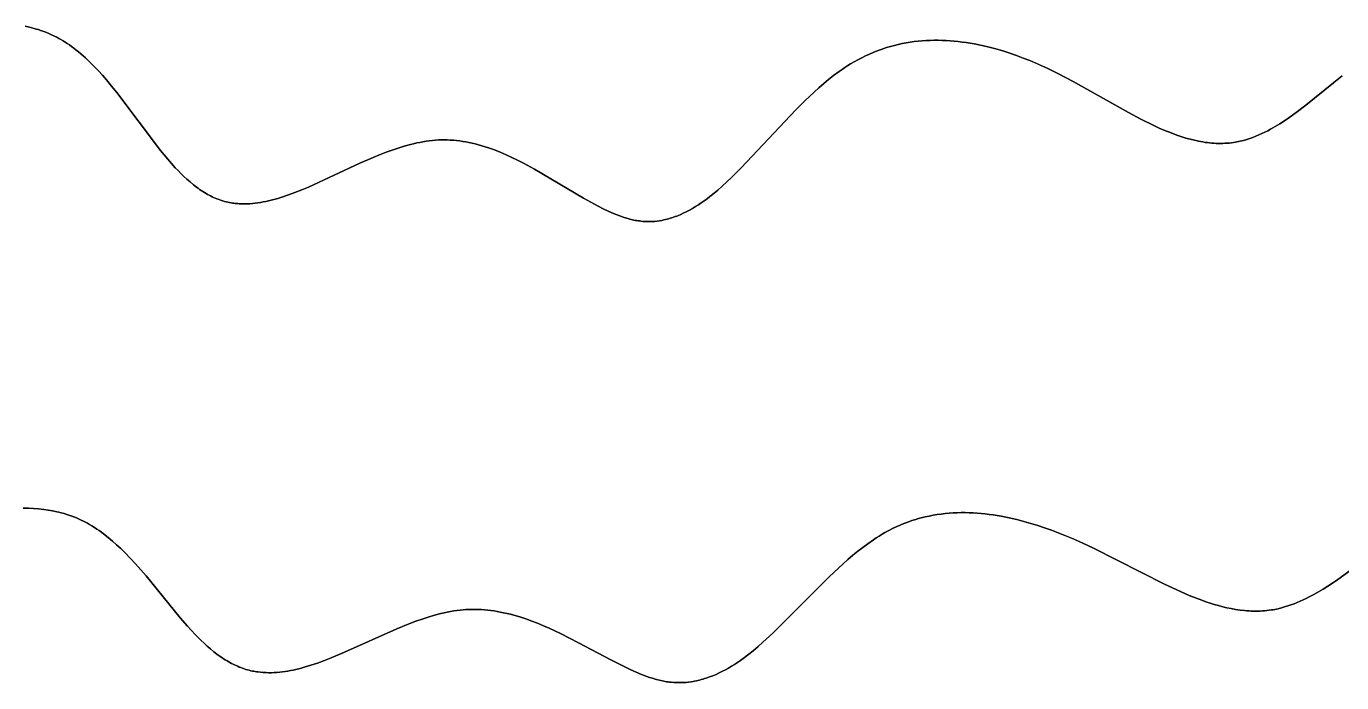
# Model space of a CAD drawing. Header units: feet. Extents: x 0 to 1.5, y 93.18 to 96.08.
# Drawn here: x 0.75 to 0.9375, y 93.4406 to 93.5342 of the extents above; entities that cross this region are included whole.
import ezdxf

# ---------------------------------------------------------------- set-up
doc = ezdxf.new("R2010")
doc.units = ezdxf.units.FT
doc.header["$MEASUREMENT"] = 0
doc.layers.add('Default', color=7, linetype='Continuous', true_color=0x000000)

msp = doc.modelspace()

# ---------------------------------------------------------------- linework, layer by layer
at = {"layer": 'Default'}
for points in [[(0.74984, 93.5342), (0.75047, 93.53406), (0.75079, 93.53398), (0.75111, 93.5339), (0.75142, 93.53381), (0.75173, 93.53372), (0.75204, 93.53362), (0.75235, 93.53351), (0.75277, 93.53335), (0.75319, 93.53318), (0.7536, 93.533), (0.75401, 93.5328), (0.75433, 93.53264), (0.75464, 93.53247), (0.75494, 93.5323), (0.75525, 93.53212), (0.75555, 93.53193), (0.75584, 93.53174), (0.75614, 93.53154), (0.75642, 93.53133), (0.75677, 93.53108), (0.75711, 93.53082), (0.75745, 93.53054), (0.75778, 93.53027), (0.75843, 93.52969), (0.75906, 93.5291), (0.75968, 93.52849), (0.76028, 93.52786), (0.76086, 93.52722), (0.76142, 93.52657), (0.76216, 93.52568), (0.7629, 93.52477), (0.76915, 93.5165), (0.77018, 93.51525), (0.7707, 93.51464), (0.77124, 93.51405), (0.77163, 93.51363), (0.77204, 93.51321), (0.77245, 93.51281), (0.77288, 93.51241), (0.77334, 93.51201), (0.77381, 93.51162), (0.77425, 93.51128), (0.77448, 93.51111), (0.7747, 93.51095), (0.77494, 93.5108), (0.77517, 93.51065), (0.7754, 93.5105), (0.77564, 93.51036), (0.77585, 93.51024), (0.77606, 93.51013), (0.77627, 93.51002), (0.77649, 93.50991), (0.7767, 93.50981), (0.77692, 93.50972), (0.77714, 93.50963), (0.77736, 93.50954), (0.77758, 93.50946), (0.7778, 93.50938), (0.77803, 93.50931), (0.77826, 93.50925), (0.77849, 93.50918), (0.77872, 93.50913), (0.77895, 93.50908), (0.77919, 93.50904), (0.77938, 93.50901), (0.77957, 93.50898), (0.77976, 93.50895), (0.77995, 93.50893), (0.78014, 93.50892), (0.78033, 93.5089), (0.78072, 93.50889), (0.7811, 93.50889), (0.78149, 93.50889), (0.78187, 93.50891), (0.78225, 93.50894), (0.78264, 93.50899), (0.78302, 93.50904), (0.7834, 93.5091), (0.78378, 93.50916), (0.78416, 93.50924), (0.78453, 93.50932), (0.78527, 93.50951), (0.78585, 93.50967), (0.78643, 93.50985), (0.78736, 93.51016), (0.7883, 93.51051), (0.78926, 93.51089), (0.79021, 93.51129), (0.79756, 93.51467), (0.79943, 93.51549), (0.80036, 93.51587), (0.80129, 93.51624), (0.80214, 93.51655), (0.803, 93.51684), (0.80387, 93.51711), (0.80475, 93.51736), (0.8052, 93.51747), (0.80565, 93.51757), (0.80609, 93.51766), (0.80654, 93.51775), (0.80699, 93.51782), (0.80744, 93.51788), (0.80789, 93.51793), (0.80834, 93.51797), (0.80875, 93.518), (0.80916, 93.51801), (0.80957, 93.51801), (0.80999, 93.51801), (0.81043, 93.51799), (0.81088, 93.51796), (0.81133, 93.51791), (0.81178, 93.51786), (0.81222, 93.5178), (0.81266, 93.51772), (0.8131, 93.51764), (0.81354, 93.51754), (0.81398, 93.51744), (0.81446, 93.51731), (0.81493, 93.51718), (0.8154, 93.51703), (0.81587, 93.51688), (0.81672, 93.51657), (0.81756, 93.51624), (0.8184, 93.51588), (0.81922, 93.5155), (0.82004, 93.5151), (0.82085, 93.51469), (0.82244, 93.51382), (0.82943, 93.5097), (0.83047, 93.50912), (0.8315, 93.50857), (0.83223, 93.5082), (0.83296, 93.50785), (0.83371, 93.50752), (0.83409, 93.50737), (0.83446, 93.50722), (0.83484, 93.50708), (0.83523, 93.50695), (0.83562, 93.50683), (0.83601, 93.50673), (0.83641, 93.50663), (0.83681, 93.50654), (0.83701, 93.50651), (0.83721, 93.50648), (0.83741, 93.50645), (0.83761, 93.50642), (0.83787, 93.5064), (0.83804, 93.50638), (0.83821, 93.50637), (0.83838, 93.50637), (0.83855, 93.50636), (0.8389, 93.50637), (0.83924, 93.50638), (0.83958, 93.5064), (0.83992, 93.50644), (0.84026, 93.50649), (0.8406, 93.50654), (0.84088, 93.5066), (0.84111, 93.50665), (0.84134, 93.50671), (0.84156, 93.50677), (0.84179, 93.50684), (0.84203, 93.50691), (0.84226, 93.50699), (0.84249, 93.50707), (0.84272, 93.50716), (0.84295, 93.50725), (0.84318, 93.50735), (0.84363, 93.50755), (0.84408, 93.50777), (0.84452, 93.508), (0.84495, 93.50825), (0.84538, 93.5085), (0.8458, 93.50877), (0.84622, 93.50905), (0.84663, 93.50933), (0.84703, 93.50963), (0.84743, 93.50993), (0.84781, 93.51023), (0.84857, 93.51086), (0.84917, 93.51139), (0.84985, 93.51201), (0.85054, 93.51266), (0.8519, 93.51402), (0.85968, 93.5223), (0.86096, 93.52357), (0.86229, 93.52483), (0.86298, 93.52544), (0.86367, 93.52604), (0.86437, 93.52662), (0.86508, 93.52717), (0.86587, 93.52776), (0.86628, 93.52805), (0.86668, 93.52832), (0.86709, 93.52859), (0.8675, 93.52884), (0.86802, 93.52915), (0.86855, 93.52944), (0.86908, 93.52972), (0.86962, 93.52999), (0.87017, 93.53024), (0.87072, 93.53048), (0.87128, 93.5307), (0.87185, 93.53091), (0.87224, 93.53104), (0.87263, 93.53116), (0.87318, 93.53133), (0.87374, 93.53148), (0.8743, 93.53161), (0.87486, 93.53173), (0.87543, 93.53184), (0.876, 93.53193), (0.87657, 93.53201), (0.87714, 93.53208), (0.87771, 93.53213), (0.87829, 93.53217), (0.87886, 93.53219), (0.87943, 93.5322), (0.88, 93.5322), (0.88057, 93.53219), (0.88114, 93.53217), (0.88171, 93.53213), (0.88228, 93.53209), (0.88285, 93.53203), (0.88342, 93.53196), (0.88398, 93.53188), (0.88455, 93.53179), (0.88511, 93.53169), (0.88623, 93.53147), (0.88723, 93.53123), (0.88822, 93.53097), (0.8892, 93.53069), (0.89018, 93.53037), (0.89115, 93.53004), (0.89211, 93.52968), (0.89306, 93.52931), (0.89406, 93.52888), (0.89561, 93.52818), (0.89713, 93.52743), (0.89923, 93.52633), (0.90712, 93.5219), (0.90885, 93.52098), (0.91061, 93.52011), (0.9115, 93.5197), (0.91238, 93.51932), (0.91296, 93.51909), (0.91354, 93.51886), (0.91412, 93.51865), (0.91471, 93.51845), (0.9153, 93.51827), (0.9159, 93.5181), (0.91651, 93.51795), (0.91711, 93.51782), (0.91773, 93.51771), (0.91804, 93.51766), (0.91835, 93.51762), (0.91866, 93.51758), (0.91898, 93.51755), (0.91929, 93.51753), (0.9196, 93.51751), (0.91991, 93.5175), (0.92023, 93.5175), (0.92054, 93.5175), (0.92085, 93.51752), (0.92116, 93.51754), (0.92148, 93.51756), (0.92179, 93.5176), (0.9221, 93.51764), (0.92234, 93.51768), (0.92257, 93.51772), (0.92281, 93.51777), (0.92304, 93.51782), (0.92327, 93.51788), (0.9235, 93.51794), (0.92396, 93.51807), (0.9244, 93.51821), (0.92484, 93.51837), (0.92527, 93.51853), (0.9257, 93.51871), (0.92613, 93.51891), (0.92655, 93.51911), (0.92696, 93.51932), (0.92737, 93.51954), (0.92803, 93.51991), (0.92868, 93.52031), (0.92933, 93.52072), (0.92996, 93.52115), (0.93121, 93.52205), (0.93241, 93.52297), (0.93634, 93.52615), (0.9364, 93.5262), (0.93756, 93.52713)], [(0.93756, 93.52713), (0.9364, 93.5262), (0.93634, 93.52615), (0.93241, 93.52297), (0.93121, 93.52205), (0.92996, 93.52115), (0.92933, 93.52072), (0.92868, 93.52031), (0.92803, 93.51991), (0.92737, 93.51954), (0.92696, 93.51932), (0.92655, 93.51911), (0.92613, 93.51891), (0.9257, 93.51871), (0.92527, 93.51853), (0.92484, 93.51837), (0.9244, 93.51821), (0.92396, 93.51807), (0.9235, 93.51794), (0.92327, 93.51788), (0.92304, 93.51782), (0.92281, 93.51777), (0.92257, 93.51772), (0.92234, 93.51768), (0.9221, 93.51764), (0.92179, 93.5176), (0.92148, 93.51756), (0.92116, 93.51754), (0.92085, 93.51752), (0.92054, 93.5175), (0.92023, 93.5175), (0.91991, 93.5175), (0.9196, 93.51751), (0.91929, 93.51753), (0.91898, 93.51755), (0.91866, 93.51758), (0.91835, 93.51762), (0.91804, 93.51766), (0.91773, 93.51771), (0.91711, 93.51782), (0.91651, 93.51795), (0.9159, 93.5181), (0.9153, 93.51827), (0.91471, 93.51845), (0.91412, 93.51865), (0.91354, 93.51886), (0.91296, 93.51909), (0.91238, 93.51932), (0.9115, 93.5197), (0.91061, 93.52011), (0.90885, 93.52098), (0.90712, 93.5219), (0.89923, 93.52633), (0.89713, 93.52743), (0.89561, 93.52818), (0.894, 93.52891), (0.89306, 93.52931), (0.89211, 93.52968), (0.89115, 93.53004), (0.89018, 93.53037), (0.8892, 93.53069), (0.88822, 93.53097), (0.88723, 93.53123), (0.88623, 93.53147), (0.88511, 93.53169), (0.88455, 93.53179), (0.88398, 93.53188), (0.88342, 93.53196), (0.88285, 93.53203), (0.88228, 93.53209), (0.88171, 93.53213), (0.88114, 93.53217), (0.88057, 93.53219), (0.88, 93.5322), (0.87943, 93.5322), (0.87886, 93.53219), (0.87829, 93.53217), (0.87771, 93.53213), (0.87714, 93.53208), (0.87657, 93.53201), (0.876, 93.53193), (0.87543, 93.53184), (0.87486, 93.53173), (0.8743, 93.53161), (0.87374, 93.53148), (0.87318, 93.53133), (0.87263, 93.53116), (0.87224, 93.53104), (0.87185, 93.53091), (0.87128, 93.5307), (0.87072, 93.53048), (0.87017, 93.53024), (0.86962, 93.52999), (0.86908, 93.52972), (0.86855, 93.52944), (0.86802, 93.52915), (0.8675, 93.52884), (0.86709, 93.52859), (0.86668, 93.52832), (0.86628, 93.52805), (0.86587, 93.52776), (0.86508, 93.52717), (0.86437, 93.52662), (0.86367, 93.52604), (0.86298, 93.52544), (0.86229, 93.52483), (0.86096, 93.52357), (0.85968, 93.5223), (0.8519, 93.51402), (0.85054, 93.51266), (0.84985, 93.51201), (0.84917, 93.51139), (0.84857, 93.51086), (0.84781, 93.51023), (0.84743, 93.50993), (0.84703, 93.50963), (0.84663, 93.50933), (0.84622, 93.50905), (0.8458, 93.50877), (0.84538, 93.5085), (0.84495, 93.50825), (0.84452, 93.508), (0.84408, 93.50777), (0.84363, 93.50755), (0.84318, 93.50735), (0.84295, 93.50725), (0.84272, 93.50716), (0.84249, 93.50707), (0.84226, 93.50699), (0.84203, 93.50691), (0.84179, 93.50684), (0.84156, 93.50677), (0.84134, 93.50671), (0.84111, 93.50665), (0.84088, 93.5066), (0.8406, 93.50654), (0.84026, 93.50649), (0.83992, 93.50644), (0.83958, 93.5064), (0.83924, 93.50638), (0.8389, 93.50637), (0.83855, 93.50636), (0.83838, 93.50637), (0.83821, 93.50637), (0.83804, 93.50638), (0.83787, 93.5064), (0.83761, 93.50642), (0.83741, 93.50645), (0.83721, 93.50648), (0.83701, 93.50651), (0.83681, 93.50654), (0.83641, 93.50663), (0.83601, 93.50673), (0.83562, 93.50683), (0.83523, 93.50695), (0.83484, 93.50708), (0.83446, 93.50722), (0.83409, 93.50737), (0.83371, 93.50752), (0.83296, 93.50785), (0.83223, 93.5082), (0.8315, 93.50857), (0.83047, 93.50912), (0.82943, 93.5097), (0.82244, 93.51382), (0.82085, 93.51469), (0.82004, 93.5151), (0.81922, 93.5155), (0.8184, 93.51588), (0.81756, 93.51624), (0.81672, 93.51657), (0.81587, 93.51688), (0.8154, 93.51703), (0.81493, 93.51718), (0.81446, 93.51731), (0.81398, 93.51744), (0.81354, 93.51754), (0.8131, 93.51764), (0.81266, 93.51772), (0.81222, 93.5178), (0.81178, 93.51786), (0.81133, 93.51791), (0.81088, 93.51796), (0.81043, 93.51799), (0.80999, 93.51801), (0.80957, 93.51801), (0.80916, 93.51801), (0.80875, 93.518), (0.80834, 93.51797), (0.80789, 93.51793), (0.80744, 93.51788), (0.80699, 93.51782), (0.80654, 93.51775), (0.80609, 93.51766), (0.80565, 93.51757), (0.8052, 93.51747), (0.80475, 93.51736), (0.80387, 93.51711), (0.803, 93.51684), (0.80214, 93.51655), (0.80129, 93.51624), (0.80036, 93.51587), (0.79943, 93.51549), (0.79756, 93.51467), (0.79021, 93.51129), (0.78926, 93.51089), (0.7883, 93.51051), (0.78736, 93.51016), (0.78643, 93.50985), (0.78585, 93.50967), (0.78527, 93.50951), (0.78453, 93.50932), (0.78416, 93.50924), (0.78378, 93.50916), (0.7834, 93.5091), (0.78302, 93.50904), (0.78264, 93.50899), (0.78225, 93.50894), (0.78187, 93.50891), (0.78149, 93.50889), (0.7811, 93.50889), (0.78072, 93.50889), (0.78033, 93.5089), (0.78014, 93.50892), (0.77995, 93.50893), (0.77976, 93.50895), (0.77957, 93.50898), (0.77938, 93.50901), (0.77919, 93.50904), (0.77895, 93.50908), (0.77872, 93.50913), (0.77849, 93.50918), (0.77826, 93.50925), (0.77803, 93.50931), (0.7778, 93.50938), (0.77758, 93.50946), (0.77736, 93.50954), (0.77714, 93.50963), (0.77692, 93.50972), (0.7767, 93.50981), (0.77649, 93.50991), (0.77627, 93.51002), (0.77606, 93.51013), (0.77585, 93.51024), (0.77564, 93.51036), (0.7754, 93.5105), (0.77517, 93.51065), (0.77494, 93.5108), (0.7747, 93.51095), (0.77448, 93.51111), (0.77425, 93.51128), (0.77381, 93.51162), (0.77334, 93.51201), (0.77288, 93.51241), (0.77245, 93.51281), (0.77204, 93.51321), (0.77163, 93.51363), (0.77124, 93.51405), (0.7707, 93.51464), (0.77018, 93.51525), (0.76915, 93.5165), (0.7629, 93.52477), (0.76216, 93.52568), (0.76142, 93.52657), (0.76086, 93.52722), (0.76028, 93.52786), (0.75968, 93.52849), (0.75906, 93.5291), (0.75843, 93.52969), (0.75778, 93.53027), (0.75745, 93.53054), (0.75711, 93.53082), (0.75677, 93.53108), (0.75642, 93.53133), (0.75614, 93.53154), (0.75584, 93.53174), (0.75555, 93.53193), (0.75525, 93.53212), (0.75494, 93.5323), (0.75464, 93.53247), (0.75433, 93.53264), (0.75401, 93.5328), (0.7536, 93.533), (0.75319, 93.53318), (0.75277, 93.53335), (0.75235, 93.53351), (0.75204, 93.53362), (0.75173, 93.53372), (0.75142, 93.53381), (0.75111, 93.5339), (0.75079, 93.53398), (0.75047, 93.53406), (0.74984, 93.5342)], [(0.74955, 93.46554), (0.75029, 93.46551), (0.75103, 93.46547), (0.75176, 93.46541), (0.75248, 93.46533), (0.75311, 93.46524), (0.75373, 93.46514), (0.75435, 93.46502), (0.75466, 93.46495), (0.75496, 93.46487), (0.75538, 93.46476), (0.7558, 93.46463), (0.7562, 93.46449), (0.75661, 93.46434), (0.75692, 93.46422), (0.75723, 93.46409), (0.75754, 93.46396), (0.75784, 93.46382), (0.75814, 93.46367), (0.75843, 93.46352), (0.75873, 93.46336), (0.75902, 93.46319), (0.75936, 93.46299), (0.7597, 93.46277), (0.76004, 93.46255), (0.76037, 93.46232), (0.7607, 93.46209), (0.76102, 93.46185), (0.76166, 93.46135), (0.76228, 93.46083), (0.76288, 93.4603), (0.76347, 93.45975), (0.76404, 93.45919), (0.76481, 93.4584), (0.76557, 93.45757), (0.76707, 93.45586), (0.77195, 93.44991), (0.773, 93.44869), (0.77354, 93.4481), (0.77408, 93.44752), (0.77449, 93.44709), (0.77491, 93.44668), (0.77533, 93.44627), (0.77577, 93.44587), (0.77624, 93.44546), (0.77673, 93.44506), (0.77718, 93.44471), (0.77764, 93.44438), (0.77788, 93.44422), (0.77812, 93.44406), (0.77836, 93.44391), (0.77861, 93.44376), (0.77903, 93.44351), (0.77925, 93.4434), (0.77947, 93.44329), (0.77969, 93.44318), (0.77991, 93.44308), (0.78013, 93.44298), (0.78036, 93.44288), (0.78059, 93.44279), (0.78082, 93.44271), (0.78105, 93.44263), (0.78128, 93.44255), (0.78151, 93.44248), (0.78175, 93.44242), (0.78199, 93.44236), (0.78223, 93.44231), (0.78242, 93.44227), (0.78262, 93.44223), (0.78281, 93.4422), (0.783, 93.44217), (0.78339, 93.44213), (0.78378, 93.4421), (0.78417, 93.44208), (0.78456, 93.44207), (0.78495, 93.44207), (0.78534, 93.44209), (0.78573, 93.44211), (0.78612, 93.44215), (0.78651, 93.44219), (0.7869, 93.44224), (0.78729, 93.44231), (0.78767, 93.44238), (0.78805, 93.44245), (0.78843, 93.44254), (0.78902, 93.44268), (0.7896, 93.44284), (0.79008, 93.44298), (0.79056, 93.44313), (0.79152, 93.44345), (0.79249, 93.44381), (0.79346, 93.44419), (0.79537, 93.445), (0.80281, 93.44832), (0.80469, 93.44909), (0.80554, 93.44941), (0.80642, 93.44972), (0.8073, 93.45), (0.8082, 93.45027), (0.8091, 93.4505), (0.80956, 93.45061), (0.81001, 93.45071), (0.81047, 93.45079), (0.81092, 93.45087), (0.81138, 93.45094), (0.81183, 93.45099), (0.81225, 93.45103), (0.81267, 93.45106), (0.81308, 93.45108), (0.8135, 93.45109), (0.81396, 93.45109), (0.81441, 93.45108), (0.81487, 93.45106), (0.81532, 93.45103), (0.81577, 93.45099), (0.81622, 93.45094), (0.81667, 93.45087), (0.81711, 93.4508), (0.81756, 93.45072), (0.81804, 93.45062), (0.81852, 93.45052), (0.819, 93.4504), (0.81948, 93.45027), (0.82034, 93.45002), (0.82119, 93.44974), (0.82204, 93.44943), (0.82288, 93.44911), (0.82371, 93.44876), (0.82453, 93.4484), (0.82616, 93.44764), (0.8287, 93.44634), (0.8333, 93.4439), (0.83541, 93.44284), (0.83616, 93.44249), (0.83692, 93.44215), (0.83769, 93.44183), (0.83846, 93.44154), (0.83885, 93.4414), (0.83924, 93.44128), (0.83964, 93.44116), (0.84004, 93.44105), (0.84045, 93.44095), (0.84086, 93.44086), (0.84127, 93.44079), (0.84147, 93.44076), (0.84168, 93.44073), (0.84194, 93.4407), (0.84229, 93.44067), (0.84264, 93.44065), (0.84299, 93.44065), (0.84334, 93.44065), (0.84369, 93.44066), (0.84405, 93.44069), (0.8444, 93.44073), (0.84475, 93.44077), (0.84504, 93.44082), (0.84527, 93.44086), (0.84551, 93.44091), (0.84574, 93.44096), (0.84598, 93.44102), (0.84622, 93.44108), (0.84646, 93.44115), (0.84669, 93.44122), (0.84693, 93.4413), (0.8474, 93.44146), (0.84787, 93.44164), (0.84832, 93.44183), (0.84878, 93.44204), (0.84922, 93.44227), (0.84967, 93.4425), (0.8501, 93.44274), (0.85053, 93.443), (0.85095, 93.44326), (0.85137, 93.44354), (0.85178, 93.44382), (0.85218, 93.44411), (0.85297, 93.4447), (0.8536, 93.4452), (0.8543, 93.4458), (0.85501, 93.44642), (0.85642, 93.44772), (0.86443, 93.45575), (0.86575, 93.45699), (0.86711, 93.45821), (0.8678, 93.4588), (0.86851, 93.45937), (0.86922, 93.45993), (0.86995, 93.46046), (0.87075, 93.46102), (0.87116, 93.46129), (0.87158, 93.46155), (0.87199, 93.4618), (0.8724, 93.46204), (0.87293, 93.46233), (0.87346, 93.4626), (0.874, 93.46286), (0.87455, 93.4631), (0.8751, 93.46333), (0.87566, 93.46354), (0.87623, 93.46374), (0.8768, 93.46392), (0.87719, 93.46403), (0.87758, 93.46414), (0.87814, 93.46428), (0.8787, 93.4644), (0.87926, 93.46451), (0.87983, 93.4646), (0.8804, 93.46468), (0.88097, 93.46475), (0.88154, 93.4648), (0.88211, 93.46484), (0.88269, 93.46487), (0.88326, 93.46488), (0.88383, 93.46488), (0.88441, 93.46487), (0.88498, 93.46484), (0.88555, 93.46481), (0.88612, 93.46476), (0.8867, 93.4647), (0.88727, 93.46463), (0.88783, 93.46456), (0.88897, 93.46437), (0.89009, 93.46415), (0.89121, 93.46389), (0.8922, 93.46363), (0.89319, 93.46335), (0.89417, 93.46305), (0.89515, 93.46273), (0.89612, 93.46238), (0.89708, 93.46202), (0.89904, 93.46123), (0.9006, 93.46054), (0.90213, 93.45983), (0.91222, 93.4547), (0.91398, 93.45387), (0.91576, 93.45309), (0.91666, 93.45273), (0.91756, 93.45239), (0.91814, 93.45218), (0.91874, 93.45199), (0.91933, 93.4518), (0.91994, 93.45163), (0.92054, 93.45147), (0.92115, 93.45133), (0.92176, 93.4512), (0.92237, 93.45109), (0.92301, 93.451), (0.92365, 93.45092), (0.92397, 93.45089), (0.92429, 93.45087), (0.92461, 93.45086), (0.92492, 93.45085), (0.92524, 93.45084), (0.92556, 93.45085), (0.92588, 93.45086), (0.9262, 93.45087), (0.92652, 93.4509), (0.92684, 93.45093), (0.92716, 93.45096), (0.92748, 93.45101), (0.92772, 93.45105), (0.92796, 93.45109), (0.92843, 93.45119), (0.92891, 93.45131), (0.92937, 93.45144), (0.92983, 93.45158), (0.93027, 93.45173), (0.93072, 93.45189), (0.93116, 93.45207), (0.93159, 93.45225), (0.93202, 93.45245), (0.93245, 93.45265), (0.93287, 93.45286), (0.93354, 93.45322), (0.9342, 93.45359), (0.93486, 93.45398), (0.93551, 93.45439), (0.93678, 93.45523), (0.94324, 93.45991)], [(0.94324, 93.45991), (0.93678, 93.45523), (0.93551, 93.45439), (0.93486, 93.45398), (0.9342, 93.45359), (0.93354, 93.45322), (0.93287, 93.45286), (0.93245, 93.45265), (0.93202, 93.45245), (0.93159, 93.45225), (0.93116, 93.45207), (0.93072, 93.45189), (0.93027, 93.45173), (0.92983, 93.45158), (0.92937, 93.45144), (0.92891, 93.45131), (0.92843, 93.45119), (0.92796, 93.45109), (0.92772, 93.45105), (0.92748, 93.45101), (0.92716, 93.45096), (0.92684, 93.45093), (0.92652, 93.4509), (0.9262, 93.45087), (0.92588, 93.45086), (0.92556, 93.45085), (0.92524, 93.45084), (0.92492, 93.45085), (0.92461, 93.45086), (0.92429, 93.45087), (0.92397, 93.45089), (0.92365, 93.45092), (0.92301, 93.451), (0.92237, 93.45109), (0.92176, 93.4512), (0.92115, 93.45133), (0.92054, 93.45147), (0.91994, 93.45163), (0.91933, 93.4518), (0.91874, 93.45199), (0.91814, 93.45218), (0.91756, 93.45239), (0.91666, 93.45273), (0.91576, 93.45309), (0.91398, 93.45387), (0.91222, 93.4547), (0.90213, 93.45983), (0.9006, 93.46054), (0.89898, 93.46125), (0.89708, 93.46202), (0.89612, 93.46238), (0.89515, 93.46273), (0.89417, 93.46305), (0.89319, 93.46335), (0.8922, 93.46363), (0.89121, 93.46389), (0.89009, 93.46415), (0.88897, 93.46437), (0.88783, 93.46456), (0.88727, 93.46463), (0.8867, 93.4647), (0.88612, 93.46476), (0.88555, 93.46481), (0.88498, 93.46484), (0.88441, 93.46487), (0.88383, 93.46488), (0.88326, 93.46488), (0.88269, 93.46487), (0.88211, 93.46484), (0.88154, 93.4648), (0.88097, 93.46475), (0.8804, 93.46468), (0.87983, 93.4646), (0.87926, 93.46451), (0.8787, 93.4644), (0.87814, 93.46428), (0.87758, 93.46414), (0.87719, 93.46403), (0.8768, 93.46392), (0.87623, 93.46374), (0.87566, 93.46354), (0.8751, 93.46333), (0.87455, 93.4631), (0.874, 93.46286), (0.87346, 93.4626), (0.87293, 93.46233), (0.8724, 93.46204), (0.87199, 93.4618), (0.87158, 93.46155), (0.87116, 93.46129), (0.87075, 93.46102), (0.86995, 93.46046), (0.86922, 93.45993), (0.86851, 93.45937), (0.8678, 93.4588), (0.86711, 93.45821), (0.86575, 93.45699), (0.86443, 93.45575), (0.85642, 93.44772), (0.85501, 93.44642), (0.8543, 93.4458), (0.8536, 93.4452), (0.85297, 93.4447), (0.85218, 93.44411), (0.85178, 93.44382), (0.85137, 93.44354), (0.85095, 93.44326), (0.85053, 93.443), (0.8501, 93.44274), (0.84967, 93.4425), (0.84922, 93.44227), (0.84878, 93.44204), (0.84832, 93.44183), (0.84787, 93.44164), (0.8474, 93.44146), (0.84693, 93.4413), (0.84669, 93.44122), (0.84646, 93.44115), (0.84622, 93.44108), (0.84598, 93.44102), (0.84574, 93.44096), (0.84551, 93.44091), (0.84527, 93.44086), (0.84504, 93.44082), (0.84475, 93.44077), (0.8444, 93.44073), (0.84405, 93.44069), (0.84369, 93.44066), (0.84334, 93.44065), (0.84299, 93.44065), (0.84264, 93.44065), (0.84229, 93.44067), (0.84194, 93.4407), (0.84168, 93.44073), (0.84147, 93.44076), (0.84127, 93.44079), (0.84086, 93.44086), (0.84045, 93.44095), (0.84004, 93.44105), (0.83964, 93.44116), (0.83924, 93.44128), (0.83885, 93.4414), (0.83846, 93.44154), (0.83769, 93.44183), (0.83692, 93.44215), (0.83616, 93.44249), (0.83541, 93.44284), (0.8333, 93.4439), (0.8287, 93.44634), (0.82616, 93.44764), (0.82453, 93.4484), (0.82371, 93.44876), (0.82288, 93.44911), (0.82204, 93.44943), (0.82119, 93.44974), (0.82034, 93.45002), (0.81948, 93.45027), (0.819, 93.4504), (0.81852, 93.45052), (0.81804, 93.45062), (0.81756, 93.45072), (0.81711, 93.4508), (0.81667, 93.45087), (0.81622, 93.45094), (0.81577, 93.45099), (0.81532, 93.45103), (0.81487, 93.45106), (0.81441, 93.45108), (0.81396, 93.45109), (0.8135, 93.45109), (0.81308, 93.45108), (0.81267, 93.45106), (0.81225, 93.45103), (0.81183, 93.45099), (0.81138, 93.45094), (0.81092, 93.45087), (0.81047, 93.45079), (0.81001, 93.45071), (0.80956, 93.45061), (0.8091, 93.4505), (0.8082, 93.45027), (0.8073, 93.45), (0.80642, 93.44972), (0.80554, 93.44941), (0.80469, 93.44909), (0.80281, 93.44832), (0.79537, 93.445), (0.79346, 93.44419), (0.79249, 93.44381), (0.79152, 93.44345), (0.79056, 93.44313), (0.79008, 93.44298), (0.7896, 93.44284), (0.78902, 93.44268), (0.78843, 93.44254), (0.78805, 93.44245), (0.78767, 93.44238), (0.78729, 93.44231), (0.7869, 93.44224), (0.78651, 93.44219), (0.78612, 93.44215), (0.78573, 93.44211), (0.78534, 93.44209), (0.78495, 93.44207), (0.78456, 93.44207), (0.78417, 93.44208), (0.78378, 93.4421), (0.78339, 93.44213), (0.783, 93.44217), (0.78281, 93.4422), (0.78262, 93.44223), (0.78242, 93.44227), (0.78223, 93.44231), (0.78199, 93.44236), (0.78175, 93.44242), (0.78151, 93.44248), (0.78128, 93.44255), (0.78105, 93.44263), (0.78082, 93.44271), (0.78059, 93.44279), (0.78036, 93.44288), (0.78013, 93.44298), (0.77991, 93.44308), (0.77969, 93.44318), (0.77947, 93.44329), (0.77925, 93.4434), (0.77903, 93.44351), (0.77861, 93.44376), (0.77836, 93.44391), (0.77812, 93.44406), (0.77788, 93.44422), (0.77764, 93.44438), (0.77718, 93.44471), (0.77673, 93.44506), (0.77624, 93.44546), (0.77577, 93.44587), (0.77533, 93.44627), (0.77491, 93.44668), (0.77449, 93.44709), (0.77408, 93.44752), (0.77354, 93.4481), (0.773, 93.44869), (0.77195, 93.44991), (0.76707, 93.45586), (0.76557, 93.45757), (0.76481, 93.4584), (0.76404, 93.45919), (0.76347, 93.45975), (0.76288, 93.4603), (0.76228, 93.46083), (0.76166, 93.46135), (0.76102, 93.46185), (0.7607, 93.46209), (0.76037, 93.46232), (0.76004, 93.46255), (0.7597, 93.46277), (0.75936, 93.46299), (0.75902, 93.46319), (0.75873, 93.46336), (0.75843, 93.46352), (0.75814, 93.46367), (0.75784, 93.46382), (0.75754, 93.46396), (0.75723, 93.46409), (0.75692, 93.46422), (0.75661, 93.46434), (0.7562, 93.46449), (0.7558, 93.46463), (0.75538, 93.46476), (0.75496, 93.46487), (0.75466, 93.46495), (0.75435, 93.46502), (0.75373, 93.46514), (0.75311, 93.46524), (0.75248, 93.46533), (0.75176, 93.46541), (0.75103, 93.46547), (0.75029, 93.46551), (0.74955, 93.46554)]]:
    msp.add_lwpolyline(points, dxfattribs=at)

doc.saveas('drawing.dxf')
